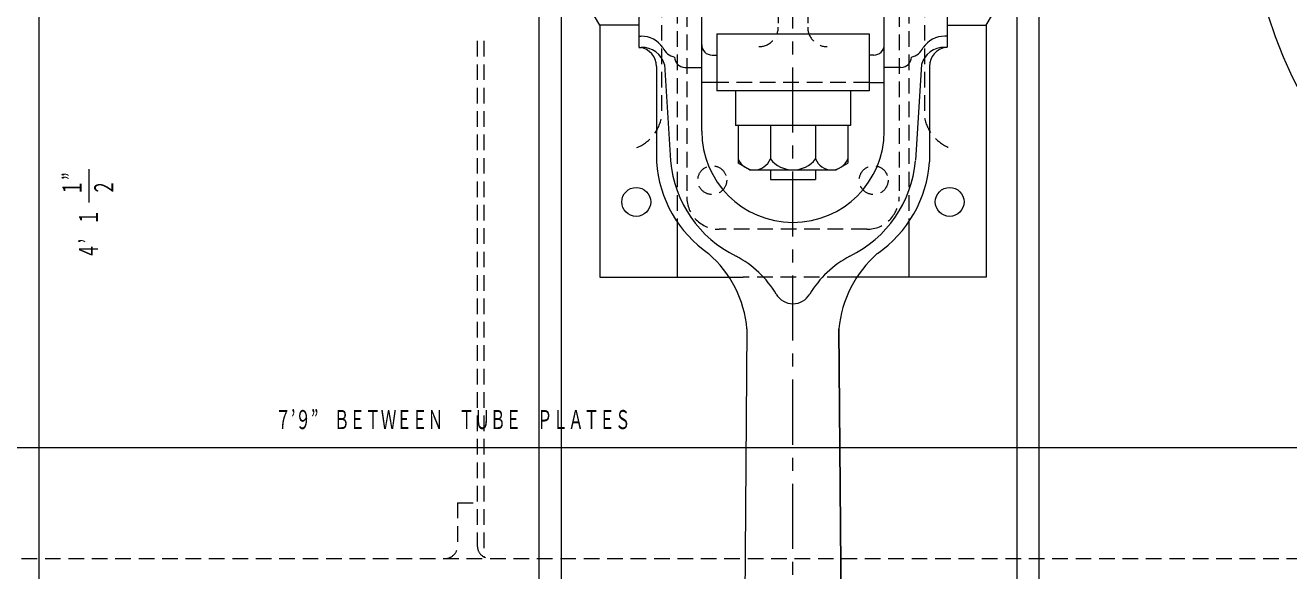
# Model space of a CAD drawing. Units: millimetres, scale not verified. Extents: x -5945 to 5945, y -4205 to 4205.
# Drawn here: x -2164 to -1193, y 560 to 980 of the extents above; entities that cross this region are included whole.
import ezdxf
from ezdxf.enums import TextEntityAlignment as Align

# ---------------------------------------------------------------- set-up
doc = ezdxf.new("R2010")
doc.units = ezdxf.units.MM
doc.header["$LTSCALE"] = 10
doc.linetypes.add('CHAIN1', pattern=[8, 5, -1, 1, -1])
doc.linetypes.add('DASHED1', pattern=[1.8, 1.2, -0.6])
for name, color, linetype, lineweight in [('0-0_0', 3, 'Continuous', 18), ('0-1_芯', 4, 'CHAIN1', 18), ('0-2_寸法', 2, 'Continuous', 18)]:
    doc.layers.add(name, color=color, linetype=linetype, lineweight=lineweight)
doc.styles.add('ＭＳ ゴシック', font='')
doc.styles.get('ＭＳ ゴシック').set_extended_font_data('MS Gothic')

msp = doc.modelspace()

# ---------------------------------------------------------------- linework, layer by layer
at = {"layer": '0-0_0', "color": 1, "linetype": 'DASHED1'}
for p, q in [((-1675.21, 1627.92), (-1675.21, 908.43)), ((-1473, 1627.92), (-1473, 908.43)), ((-1655.75, 1584.52), (-1655.75, 847.87)), ((-1492.46, 1584.52), (-1492.46, 847.87)), ((-1585.4, 1263.35), (-1585.4, 978.32)), ((-1562.8, 1263.35), (-1562.8, 978.32)), ((-1663.1, 1119.18), (-1663.1, 828.64)), ((-1485.1, 1119.18), (-1485.1, 828.64)), ((-1816.7, 967.69), (-1816.7, 579.72)), ((-1811.74, 967.69), (-1811.74, 571.08)), ((-1515.52, 935.69), (-1632.69, 935.69)), ((-1517.46, 822.87), (-1630.75, 822.87)), ((-1535.71, 786.19), (-1612.49, 786.19)), ((-1831.79, 612.72), (-1816.7, 612.72)), ((-1831.79, 612.72), (-1831.79, 579.72)), ((-2760.86, 569.72), (-462.7, 569.72))]:
    msp.add_line(p, q, dxfattribs=at)
at = {"layer": '0-0_0'}
for p, q in [((-1692.66, 1119.18), (-1692.66, 962.82)), ((-1455.55, 1119.18), (-1455.55, 962.82)), ((-1769.32, 1000.49), (-1769.32, 205.4)), ((-1752.29, 1009.62), (-1752.29, 205.4)), ((-1402.09, 1009.62), (-1402.09, 205.4)), ((-1385.06, 1000.49), (-1385.06, 205.4)), ((-1722.61, 979.75), (-1729.91, 992.41)), ((-1644.23, 898.32), (-1644.23, 995.9)), ((-1503.98, 898.32), (-1503.98, 995.9)), ((-1425.6, 979.75), (-1418.3, 992.41)), ((-1692.66, 979.75), (-1722.61, 979.75)), ((-1722.61, 979.75), (-1722.61, 786.19)), ((-1692.66, 971.33), (-1690.77, 971.33)), ((-1632.69, 973.15), (-1632.69, 929.23)), ((-1455.55, 971.33), (-1457.44, 971.33)), ((-1455.55, 971.33), (-1457.44, 971.33)), ((-1455.55, 979.75), (-1425.6, 979.75)), ((-1425.6, 979.75), (-1425.6, 786.19)), ((-1692.66, 962.72), (-1690.77, 962.72)), ((-1455.55, 962.72), (-1457.44, 962.72)), ((-1636.23, 956.79), (-1632.69, 956.79)), ((-1511.98, 956.79), (-1515.52, 956.79)), ((-1679.08, 948.12), (-1679.08, 874.65)), ((-1672.87, 949.55), (-1668.28, 875.68)), ((-1657.1, 947.33), (-1644.23, 947.33)), ((-1491.11, 947.33), (-1503.98, 947.33)), ((-1475.34, 949.55), (-1479.91, 876.08)), ((-1469.13, 948.12), (-1469.13, 874.65)), ((-1632.69, 935.69), (-1644.23, 935.69)), ((-1515.52, 935.69), (-1503.98, 935.69)), ((-1618.33, 929.23), (-1618.33, 902.81)), ((-1616.28, 902.81), (-1616.28, 873.67)), ((-1591.49, 902.81), (-1591.49, 876.96)), ((-1556.72, 902.81), (-1556.72, 876.96)), ((-1531.92, 902.81), (-1531.92, 873.67)), ((-1607.41, 868.55), (-1616.28, 873.67)), ((-1607.41, 868.55), (-1540.8, 868.55)), ((-1591.49, 868.55), (-1591.49, 861.05)), ((-1556.72, 868.55), (-1556.72, 861.05)), ((-1540.8, 868.55), (-1531.92, 873.67)), ((-1591.49, 861.05), (-1556.72, 861.05)), ((-1663.1, 828.64), (-1663.1, 786.19)), ((-1485.1, 828.64), (-1485.1, 786.19)), ((-1722.61, 786.19), (-1612.49, 786.19)), ((-1425.6, 786.19), (-1535.71, 786.19)), ((-1609.45, 746.28), (-1615.48, 17.8))]:
    msp.add_line(p, q, dxfattribs=at)
for points in [[(-1632.69, 973.15), (-1515.52, 973.15), (-1515.52, 929.23), (-1632.69, 929.23)], [(-1529.88, 929.23), (-1529.88, 902.81), (-1618.33, 902.81)], [(-1532.73, 17.8), (-1538.76, 746.28), (-1532.73, 17.8)]]:
    msp.add_lwpolyline(points, dxfattribs=at)
for centre, radius in [((-879.37, 1089.41), 344.86), ((-1694.53, 843.93), 11.08), ((-1453.68, 843.93), 11.08)]:
    msp.add_circle(centre, radius, dxfattribs=at)
at = {"layer": '0-0_0', "color": 1, "linetype": 'DASHED1'}
for centre in [(-1636.11, 860.66), (-1512.1, 860.66)]:
    msp.add_circle(centre, 11.08, dxfattribs=at)
at = {"layer": '0-0_0'}
for centre, radius, start, end in [((-1690.77, 951.33), 20, 34.07501, 90), ((-1457.44, 951.33), 20, 90, 145.92499), ((-1693.82, 948.12), 14.75, 359.98938, 81.78193), ((-1689.96, 945.06), 17.68, 14.71193, 92.62104), ((-1662.19, 968.37), 13.35, 205.89361, 257.4277), ((-1636.23, 964.79), 8, 180, 270), ((-1511.98, 964.79), 8, 270, 0), ((-1486.02, 968.37), 13.35, 282.5723, 334.10639), ((-1458.25, 945.06), 17.68, 87.37896, 165.28807), ((-1454.39, 948.12), 14.75, 98.21807, 180.01062), ((-1657.1, 955.33), 8, 180, 270), ((-1491.11, 955.33), 8, 270, 0), ((-1574.1, 898.32), 70.13, 180, 0), ((-1585.16, 881.48), 94.17, 184.15895, 235.18123), ((-1577.8, 883.72), 90.83, 185.22994, 243.8931), ((-1603.89, 881.89), 13.34, 201.6685, 338.3315), ((-1574.1, 890.72), 22.17, 218.35129, 321.64871), ((-1544.32, 881.89), 13.34, 201.6685, 338.3315), ((-1570.41, 883.72), 90.83, 296.1069, 354.77006), ((-1563.05, 881.48), 94.17, 304.81877, 355.84105), ((-1696.21, 738.55), 87.11, 5.09229, 48.88163), ((-1653.9, 733.17), 77.88, 30.77915, 62.36009), ((-1494.31, 733.17), 77.88, 117.63991, 149.22085), ((-1452, 738.55), 87.11, 131.11837, 174.90771), ((-1574.1, 780.69), 15, 210.77915, 329.22085)]:
    msp.add_arc(centre, radius, start, end, dxfattribs=at)
at = {"layer": '0-0_0', "color": 1, "linetype": 'DASHED1'}
for centre, radius, start, end in [((-1600.4, 978.32), 15, 270, 0), ((-1547.8, 978.32), 15, 180, 270), ((-1706.07, 914.82), 31.51, 292.29921, 348.30309), ((-1442.14, 914.82), 31.51, 191.69691, 247.70079), ((-1630.75, 847.87), 25, 180, 270), ((-1517.46, 847.87), 25, 270, 0), ((-1841.79, 579.72), 10, 270, 0), ((-1806.7, 579.72), 10, 180, 270)]:
    msp.add_arc(centre, radius, start, end, dxfattribs=at)
at = {"layer": '0-1_芯'}
msp.add_line((-1574.1, -3262.7), (-1574.1, 3120.85), dxfattribs=at)
at = {"layer": '0-2_寸法'}
for p, q in [((-2153.34, 235.06), (-2153.34, 1492.06)), ((-2114.86, 843.49), (-2114.86, 869.14)), ((-2795.62, 655.19), (-431.62, 655.19))]:
    msp.add_line(p, q, dxfattribs=at)

# ---------------------------------------------------------------- texts
at = {"layer": '0-2_寸法', "style": 'ＭＳ ゴシック', "width": 0.6}
for s, p in [('１”', (-2116.36, 848.81)), ('２', (-2091.96, 848.97)), ('１', (-2103.69, 826.14)), ('４’', (-2103.69, 800.1))]:
    msp.add_text(s, height=14.66, rotation=90, dxfattribs=at).set_placement(p, align=Align.BOTTOM_LEFT)
msp.add_text('７’９”\u3000ＢＥＴＷＥＥＮ\u3000ＴＵＢＥ\u3000ＰＬＡＴＥＳ', height=14.66, dxfattribs=at).set_placement((-1971.84, 664.89), align=Align.BOTTOM_LEFT)

doc.saveas('drawing.dxf')
